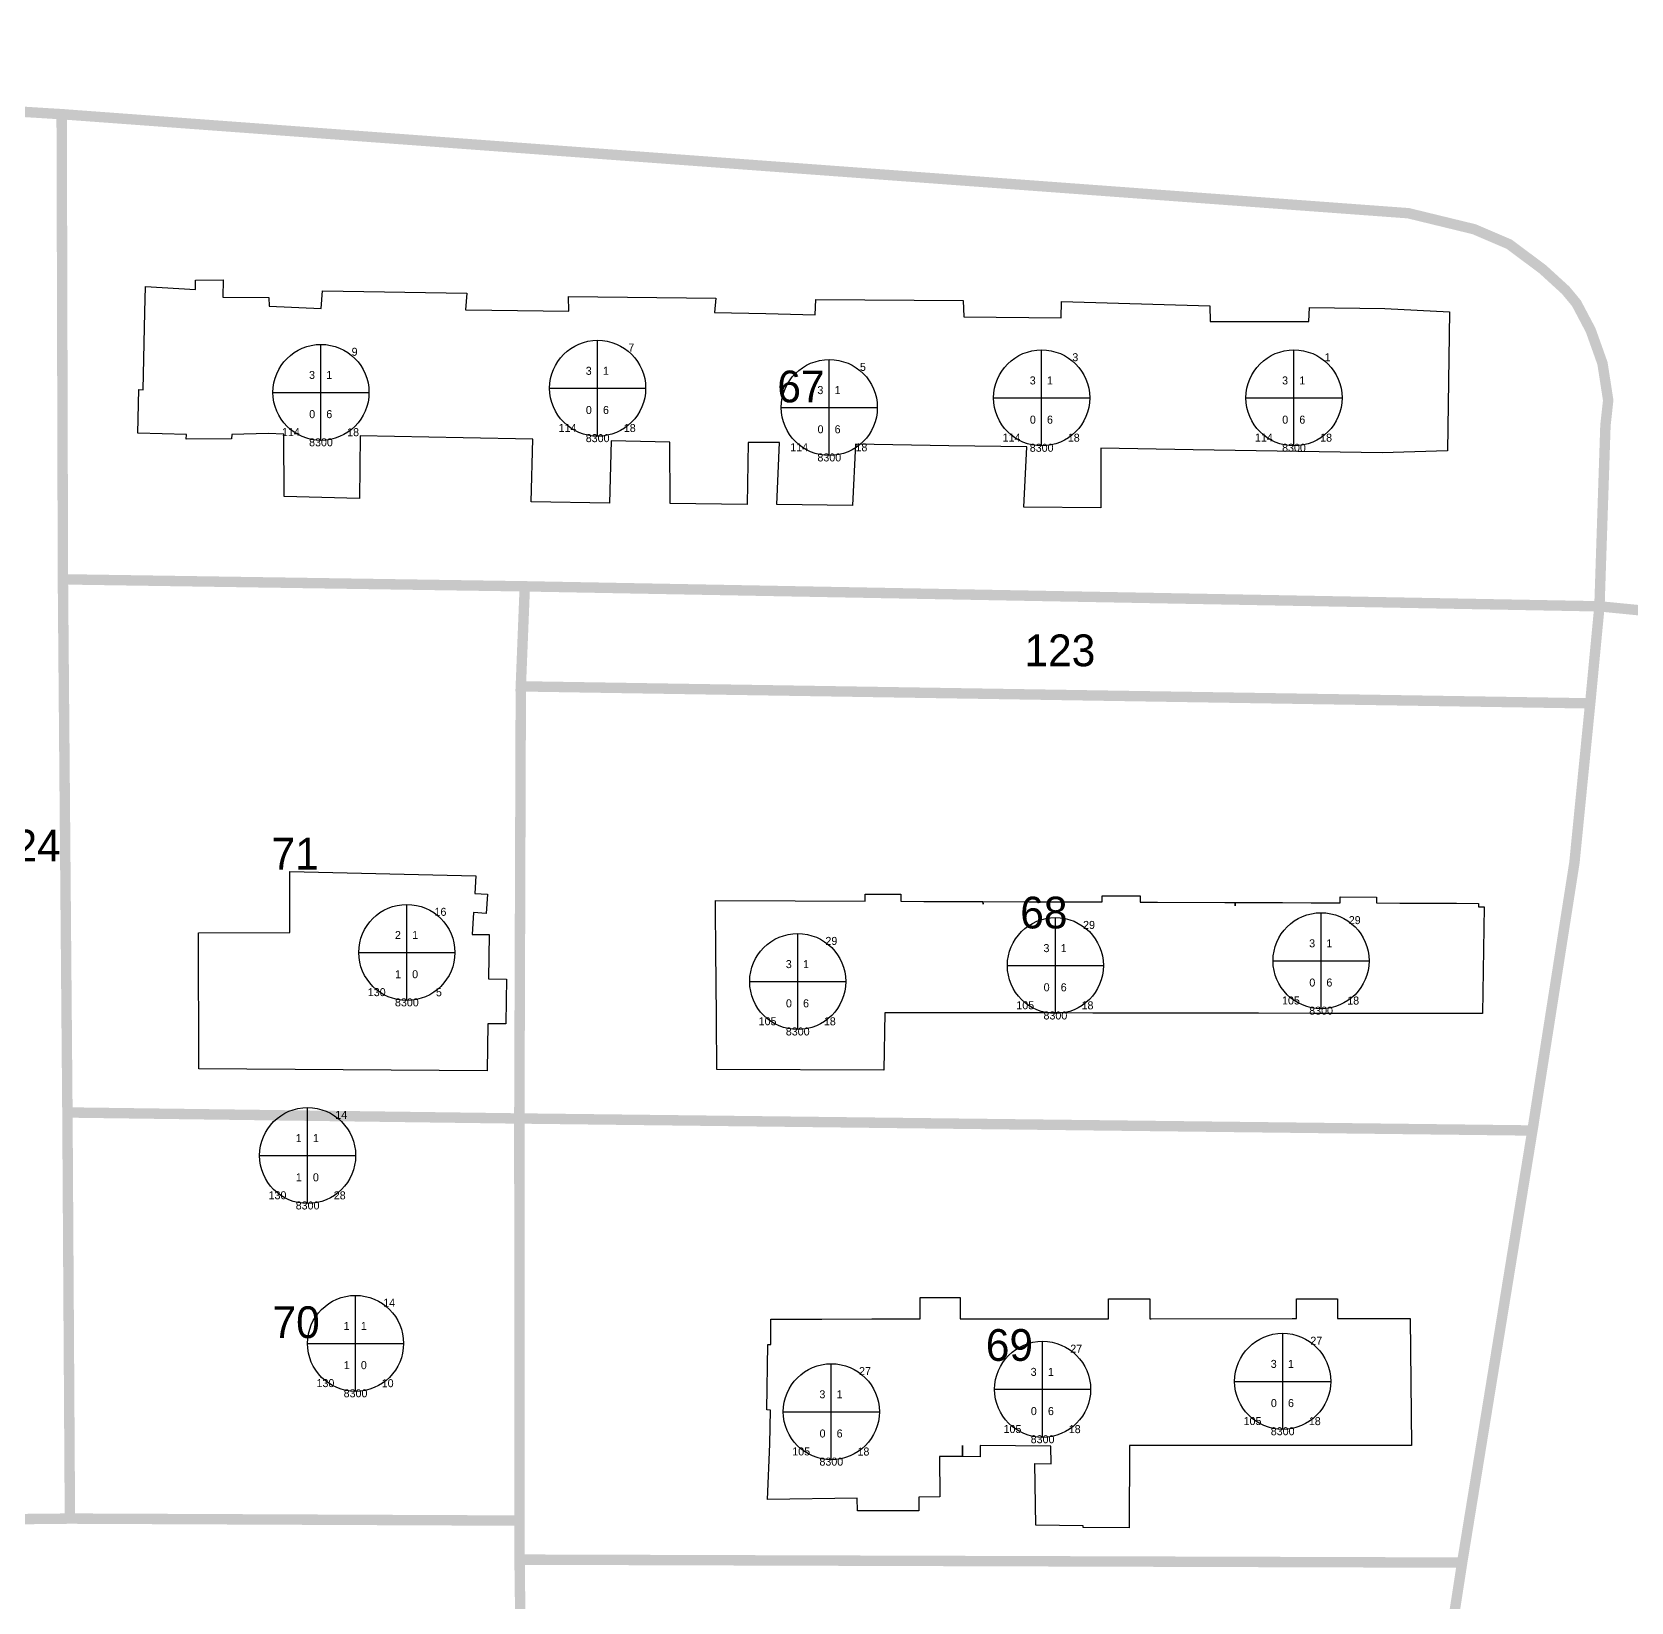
# Model space of a CAD drawing. Header units: inches. Extents: x 179568 to 180433, y 653998 to 654850.
# Drawn here: x 180178.1 to 180278, y 654619.9 to 654718 of the extents above; entities that cross this region are included whole.
import ezdxf
from ezdxf.enums import TextEntityAlignment as Align

# ---------------------------------------------------------------- set-up
doc = ezdxf.new("R2010")
doc.units = ezdxf.units.IN
doc.header["$MEASUREMENT"] = 0
for name, color, linetype in [('2200', 254, 'Continuous'), ('2203', 7, 'Continuous'), ('2206', 255, 'Continuous'), ('9100', 255, 'Continuous'), ('chelkot lines', 1, 'Continuous'), ('chelkot numbers', 1, 'Continuous')]:
    doc.layers.add(name, color=color, linetype=linetype)
doc.styles.add('HEBTXT', font='HEBTXT.shx')
doc.styles.get("Standard").update_dxf_attribs({"font": 'arial.ttf'})

# ---------------------------------------------------------------- blocks, each defined once
blk = doc.blocks.new('2206')
at = {"color": 0, "lineweight": -2}
for p, q in [((0, -7.5), (0, 7.5)), ((-7.5, 0), (7.5, 0))]:
    blk.add_line(p, q, dxfattribs=at)
blk.add_circle((0, 0), 7.5, dxfattribs=at)
at = {"color": 0, "lineweight": -2, "style": 'HEBTXT'}
for tag, p in [('NUM-FLOORS', (-0.93, 2.1)), ('NUM-BUSNS-CUR', (-0.9, -4.02))]:
    blk.add_attdef(tag, text='', height=2, dxfattribs=at).set_placement(p, align=Align.RIGHT)
for tag, p in [('NUM-ENTR', (0.83, 2.1)), ('NUM-APTS-CUR', (0.83, -4.02))]:
    blk.add_attdef(tag, p, '', height=2, dxfattribs=at)
at = {"lineweight": -2, "style": 'HEBTXT', "flags": 1}
for tag, p in [('CITY-CODE', (0, -12.5)), ('STREET-CODE', (0, -15)), ('STRT_TYPE', (0, -27.5)), ('STREET-CODE-2', (0, -30))]:
    blk.add_attdef(tag, text='', height=2, dxfattribs=at).set_placement(p, align=Align.CENTER)
at = {"color": 0, "lineweight": -2, "style": 'HEBTXT'}
blk.add_attdef('BLDG-TYPE', text='', height=2, dxfattribs=at).set_placement((0, -22.5), align=Align.CENTER)
at = {"lineweight": -2, "style": 'HEBTXT'}
for tag, p in [('BLDG-NUM-2', (0, -32.5)), ('BLDG-LETTER-2', (0, -35))]:
    blk.add_attdef(tag, text='', height=2, dxfattribs=at).set_placement(p, align=Align.CENTER)
at = {"layer": '2203', "lineweight": -2, "style": 'HEBTXT'}
for tag, p in [('BLDG-NUM', (0, -17.5)), ('BLDG-LETTER', (0, -20))]:
    blk.add_attdef(tag, text='', height=2, dxfattribs=at).set_placement(p, align=Align.CENTER)

msp = doc.modelspace()

# ---------------------------------------------------------------- linework, layer by layer
at = {"layer": '2200'}
for points in [[(180205.2, 654700.59, 74.27), (180211.6, 654700.5, 74.27), (180211.59, 654701.43, 74.27), (180220.8, 654701.32, 74.27), (180220.7, 654700.43, 74.27), (180223.91, 654700.35, 74.27), (180223.91, 654700.35, 74.27), (180226.99, 654700.28, 74.27), (180227.05, 654701.23, 74.27), (180236.24, 654701.18, 74.27), (180236.24, 654701.18, 74.27), (180236.29, 654700.15, 74.27), (180242.37, 654700.09, 74.27), (180242.38, 654701.1, 74.27), (180251.66, 654700.84, 74.27), (180251.66, 654700.84, 74.27), (180251.68, 654699.86, 74.27), (180257.85, 654699.86, 74.27), (180257.88, 654700.73, 74.27), (180262.6, 654700.68, 74.27), (180266.63, 654700.46, 71.94), (180266.51, 654691.78, 71.94), (180262.42, 654691.65, 74.27), (180250.62, 654691.84, 74.27), (180250.62, 654691.84, 74.27), (180244.85, 654691.94, 74.27), (180244.85, 654688.22, 71.7), (180240.03, 654688.25, 71.7), (180240.22, 654692.02, 74.27), (180235.35, 654692.1, 74.27), (180229.52, 654692.2, 74.27), (180229.34, 654688.36, 74.27), (180224.6, 654688.42, 74.27), (180224.77, 654692.3, 74.27), (180223.79, 654692.3, 74.27), (180222.81, 654692.29, 74.27), (180222.75, 654688.43, 74.27), (180217.95, 654688.48, 74.27), (180217.91, 654692.32, 74.27), (180214.25, 654692.4, 74.27), (180214.16, 654688.51, 71.62), (180209.25, 654688.59, 71.62), (180209.36, 654692.5, 74.27), (180205.01, 654692.59, 74.27), (180198.57, 654692.72, 74.27), (180198.52, 654688.81, 74.27), (180193.82, 654688.92, 74.27), (180193.8, 654692.82, 74.27), (180192.82, 654692.87, 77.79), (180190.56, 654692.81, 77.79), (180190.53, 654692.52, 77.79), (180187.71, 654692.51, 77.79), (180187.73, 654692.79, 77.05), (180184.68, 654692.88, 76.2), (180184.75, 654695.61, 76.2), (180185.02, 654695.59, 76.2), (180185.12, 654700.44, 75.55), (180185.15, 654702.05, 75.55), (180188.28, 654701.86, 76.74), (180188.28, 654702.44, 76.6), (180190.01, 654702.46, 76.6), (180190, 654701.39, 76.86), (180192.87, 654701.36, 76.86), (180192.88, 654700.82, 76.99), (180196.13, 654700.68, 74.27), (180196.22, 654701.77, 74.27), (180205.23, 654701.64, 74.27), (180205.16, 654700.59, 74.27)], [(180206.44, 654662.88, 66.29), (180205.65, 654662.93, 66.29), (180205.56, 654661.56, 67.11), (180206.64, 654661.55, 69.65), (180206.6, 654658.79, 69.64), (180207.72, 654658.77, 68.45), (180207.7, 654657.43, 68.79), (180207.67, 654655.97, 68.45), (180206.55, 654655.98, 69.64), (180206.51, 654653.05, 69.63), (180197.5, 654653.11, 69.66), (180188.49, 654653.17, 69.68), (180188.48, 654661.66, 69.65), (180194.18, 654661.69, 67.11), (180194.17, 654665.49, 67.11), (180205.8, 654665.23, 67.11), (180205.73, 654664.13, 66.29), (180206.52, 654664.08, 66.29), (180206.52, 654664.08, 66.29)], [(180237.18, 654656.66, 73.06), (180236.1, 654656.66, 73.06), (180235.06, 654656.67, 73.06), (180233.9, 654656.67, 73.06), (180233.36, 654656.67, 73.06), (180232.84, 654656.67, 73.06), (180232.23, 654656.67, 73.06), (180231.36, 654656.67, 73.06), (180231.28, 654653.08, 73.06), (180220.86, 654653.13, 73.06), (180220.85, 654654.47, 73.06), (180220.84, 654654.85, 73.06), (180220.84, 654655.24, 73.06), (180220.84, 654655.32, 73.06), (180220.83, 654656.17, 73.06), (180220.83, 654657.02, 73.06), (180220.82, 654657.95, 73.06), (180220.81, 654658.97, 73.06), (180220.8, 654660.13, 73.06), (180220.79, 654661.04, 73.06), (180220.78, 654662.62, 73.06), (180220.77, 654663.68, 73.06), (180225.76, 654663.66, 73.05), (180230.13, 654663.65, 73.05), (180230.13, 654664.08, 73.05), (180232.36, 654664.07, 73.05), (180232.36, 654663.64, 73.05), (180233.79, 654663.63, 73.05), (180236.34, 654663.62, 73.04), (180237.48, 654663.62, 73.04), (180237.48, 654663.62, 73.04), (180237.49, 654663.45, 73.04), (180237.48, 654663.62, 73.04), (180240.34, 654663.61, 73.04), (180242.64, 654663.6, 73.04), (180243.79, 654663.59, 73.04), (180244.94, 654663.59, 73.03), (180244.94, 654663.98, 73.03), (180247.31, 654663.97, 73.03), (180247.3, 654663.58, 73.03), (180248.39, 654663.58, 73.03), (180252.59, 654663.56, 73.03), (180253.23, 654663.56, 73.03), (180253.23, 654663.56, 73.03), (180253.23, 654663.36, 73.03), (180253.23, 654663.56, 73.03), (180256.19, 654663.55, 73.02), (180257.99, 654663.54, 73.02), (180258.89, 654663.54, 73.02), (180259.79, 654663.53, 73.02), (180259.79, 654663.91, 73.02), (180262.07, 654663.9, 73.02), (180262.07, 654663.53, 73.02), (180263.53, 654663.52, 73.02), (180267.07, 654663.51, 73.01), (180268.44, 654663.5, 73.01), (180268.44, 654663.28, 73.06), (180268.79, 654663.28, 73.06), (180268.7, 654656.62, 73.06), (180265.2, 654656.62, 73.06), (180261.7, 654656.63, 73.06), (180259.95, 654656.63, 73.06), (180258.2, 654656.63, 73.06), (180254.7, 654656.64, 73.06), (180253.23, 654656.64, 73.06), (180253.23, 654656.64, 73.06), (180252.07, 654656.64, 73.06), (180249.44, 654656.65, 73.06), (180246.89, 654656.65, 73.06), (180244.34, 654656.65, 73.06), (180242.52, 654656.66, 73.06), (180240.7, 654656.66, 73.06), (180238.94, 654656.66, 73.06), (180237.75, 654656.66, 73.06)], [(180236.21, 654628.94, 71.27), (180234.77, 654628.95, 70.06), (180234.79, 654626.42, 70.06), (180233.48, 654626.4, 69.61), (180233.47, 654625.54, 69.61), (180229.64, 654625.55, 69.61), (180229.63, 654626.34, 69.61), (180224.03, 654626.26, 70.06), (180224.16, 654629.71, 70.06), (180224.2, 654631.84, 75.42), (180223.97, 654631.85, 75.42), (180224.05, 654635.95, 75.39), (180224.22, 654635.95, 75.39), (180224.22, 654637.53, 72.63), (180227.42, 654637.53, 72.63), (180230.53, 654637.54, 72.63), (180233.32, 654637.54, 72.63), (180233.56, 654637.54, 72.1), (180233.56, 654638.88, 72.1), (180236.06, 654638.88, 72.1), (180236.06, 654637.54, 72.1), (180236.12, 654637.54, 72.63), (180236.12, 654637.54, 72.63), (180245.26, 654637.55, 72.63), (180245.32, 654637.55, 72.1), (180245.32, 654638.79, 72.1), (180246.68, 654638.79, 72.1), (180247.9, 654638.79, 72.1), (180247.9, 654637.55, 72.1), (180247.99, 654637.55, 72.63), (180256.81, 654637.56, 72.63), (180257.08, 654637.56, 72.15), (180257.08, 654638.8, 72.15), (180259.63, 654638.8, 72.15), (180259.63, 654637.56, 72.39), (180264.18, 654637.57, 72.63), (180264.25, 654629.62, 72.63), (180246.64, 654629.63, 75.21), (180246.62, 654624.49, 75.21), (180243.75, 654624.51, 75.21), (180243.75, 654624.62, 75.21), (180240.78, 654624.65, 72.63), (180240.73, 654628.5, 72.63), (180241.74, 654628.48, 72.63), (180241.73, 654629.59, 72.63), (180237.31, 654629.62, 72.2), (180237.31, 654628.93, 72.2), (180236.21, 654628.94, 71.27), (180236.21, 654628.94, 71.27), (180236.2, 654629.63, 71.3)]]:
    msp.add_polyline3d(points, close=True, dxfattribs=at)
at = {"layer": 'chelkot lines', "color": 160, "linetype": 'Continuous', "true_color": 0x2323ff, "const_width": 0.65}
for points in [[(180294.469, 654680.25), (180276, 654682.063), (180276.375, 654693.375), (180276.547, 654694.938), (180276.188, 654697.25), (180275.453, 654699.313), (180274.563, 654701), (180273.891, 654701.812), (180272.453, 654703.125), (180270.359, 654704.688), (180268.172, 654705.625), (180264.063, 654706.625), (180179.922, 654712.813), (180174.875, 654713.125), (180153.484, 654714.813), (180134.609, 654716.25), (180111.203, 654717.625)], [(180237.453, 654461.625), (180243.906, 654487.25), (180246.5, 654497.688), (180249.953, 654514.438), (180252.891, 654527.938), (180253.422, 654531), (180256.703, 654552.875), (180258.813, 654567.25), (180262.875, 654592.875), (180267.422, 654622.313), (180271.812, 654649.312), (180274.438, 654666.062), (180275.422, 654676), (180276, 654682.063), (180294.469, 654680.25), (180292.641, 654662.188), (180282.406, 654598), (180282.063, 654595.5), (180275.984, 654557.75), (180266.797, 654506.125), (180265.547, 654500.375), (180262.469, 654479.5)], [(180174.187, 654608.688), (180174.313, 654625), (180180.438, 654625.063), (180208.531, 654624.938), (180208.531, 654622.5), (180208.781, 654602.375)]]:
    msp.add_lwpolyline(points, dxfattribs=at)
for points in [[(180180.281, 654650.438), (180180.438, 654625.063), (180174.313, 654625), (180174.766, 654666.25), (180174.75, 654671.188), (180174.875, 654690.5), (180174.875, 654713.125), (180179.922, 654712.813), (180180, 654683.75), (180180.281, 654650.438)], [(180276.375, 654693.375), (180276, 654682.063), (180208.859, 654683.313), (180180, 654683.75), (180179.922, 654712.813), (180264.063, 654706.625), (180268.172, 654705.625), (180270.359, 654704.688), (180272.453, 654703.125), (180273.891, 654701.812), (180274.563, 654701), (180275.453, 654699.313), (180276.188, 654697.25), (180276.547, 654694.938), (180276.375, 654693.375)], [(180208.609, 654677.063), (180208.516, 654650.063), (180180.281, 654650.438), (180180, 654683.75), (180208.859, 654683.313), (180208.609, 654677.063)], [(180275.422, 654676), (180208.609, 654677.063), (180208.859, 654683.313), (180276, 654682.063), (180275.422, 654676)], [(180271.812, 654649.312), (180208.516, 654650.063), (180208.609, 654677.063), (180275.422, 654676), (180274.438, 654666.062), (180271.812, 654649.312)], [(180208.516, 654650.063), (180208.531, 654624.938), (180180.438, 654625.063), (180180.281, 654650.438), (180208.516, 654650.063)], [(180267.422, 654622.313), (180208.531, 654622.5), (180208.531, 654624.938), (180208.516, 654650.063), (180271.812, 654649.312), (180267.422, 654622.313)], [(180262.875, 654592.875), (180208.844, 654593.125), (180208.781, 654602.375), (180208.531, 654622.5), (180267.422, 654622.313), (180262.875, 654592.875)]]:
    msp.add_lwpolyline(points, close=True, dxfattribs=at)

# ---------------------------------------------------------------- block references
at = {"layer": '2206'}
ref = msp.add_blockref('2206', (180196.123, 654695.431), dxfattribs=dict(at, xscale=0.4, yscale=0.4))
ref.add_attrib('CITY_CODE', '8300', dxfattribs={"layer": '9100', "color": 7, "height": 0.5, "style": 'HEBTXT'}).set_placement((180196.123, 654692.063), align=Align.CENTER)
ref.add_attrib('STREET_COD', '114', dxfattribs={"layer": '9100', "color": 7, "height": 0.5, "style": 'HEBTXT'}).set_placement((180194.241, 654692.701), align=Align.CENTER)
ref.add_attrib('BLDG_NUM', '9', dxfattribs={"layer": '2203', "color": 7, "height": 0.5, "style": 'HEBTXT'}).set_placement((180198.224, 654697.72), align=Align.CENTER)
ref.add_attrib('STRT_TYPE', '18', dxfattribs={"layer": '9100', "color": 7, "height": 0.5, "style": 'HEBTXT'}).set_placement((180198.129, 654692.695), align=Align.CENTER)
ref.add_attrib('NUM_FLOORS', '3', dxfattribs={"layer": '0', "color": 0, "height": 0.5, "style": 'HEBTXT'}).set_placement((180195.75, 654696.271), align=Align.RIGHT)
ref.add_attrib('NUM_ENTR', '1', (180196.455, 654696.271), dxfattribs={"layer": '0', "color": 0, "height": 0.5, "style": 'HEBTXT'})
ref.add_attrib('NUM_APTS_C', '6', (180196.455, 654693.822), dxfattribs={"layer": '0', "color": 0, "height": 0.5, "style": 'HEBTXT'})
ref.add_attrib('NUM_BUSNS_', '0', dxfattribs={"layer": '0', "color": 0, "height": 0.5, "style": 'HEBTXT'}).set_placement((180195.761, 654693.822), align=Align.RIGHT)
ref = msp.add_blockref('2206', (180213.409, 654695.69), dxfattribs=dict(at, xscale=0.4, yscale=0.4))
ref.add_attrib('CITY_CODE', '8300', dxfattribs={"layer": '9100', "color": 7, "height": 0.5, "style": 'HEBTXT'}).set_placement((180213.409, 654692.323), align=Align.CENTER)
ref.add_attrib('STREET_COD', '114', dxfattribs={"layer": '9100', "color": 7, "height": 0.5, "style": 'HEBTXT'}).set_placement((180211.527, 654692.96), align=Align.CENTER)
ref.add_attrib('BLDG_NUM', '7', dxfattribs={"layer": '2203', "color": 7, "height": 0.5, "style": 'HEBTXT'}).set_placement((180215.51, 654697.979), align=Align.CENTER)
ref.add_attrib('STRT_TYPE', '18', dxfattribs={"layer": '9100', "color": 7, "height": 0.5, "style": 'HEBTXT'}).set_placement((180215.415, 654692.954), align=Align.CENTER)
ref.add_attrib('NUM_FLOORS', '3', dxfattribs={"layer": '0', "color": 0, "height": 0.5, "style": 'HEBTXT'}).set_placement((180213.036, 654696.53), align=Align.RIGHT)
ref.add_attrib('NUM_ENTR', '1', (180213.742, 654696.53), dxfattribs={"layer": '0', "color": 0, "height": 0.5, "style": 'HEBTXT'})
ref.add_attrib('NUM_APTS_C', '6', (180213.742, 654694.081), dxfattribs={"layer": '0', "color": 0, "height": 0.5, "style": 'HEBTXT'})
ref.add_attrib('NUM_BUSNS_', '0', dxfattribs={"layer": '0', "color": 0, "height": 0.5, "style": 'HEBTXT'}).set_placement((180213.047, 654694.081), align=Align.RIGHT)
ref = msp.add_blockref('2206', (180227.883, 654694.485), dxfattribs=dict(at, xscale=0.4, yscale=0.4))
ref.add_attrib('CITY_CODE', '8300', dxfattribs={"layer": '9100', "color": 7, "height": 0.5, "style": 'HEBTXT'}).set_placement((180227.883, 654691.117), align=Align.CENTER)
ref.add_attrib('STREET_COD', '114', dxfattribs={"layer": '9100', "color": 7, "height": 0.5, "style": 'HEBTXT'}).set_placement((180226, 654691.755), align=Align.CENTER)
ref.add_attrib('BLDG_NUM', '5', dxfattribs={"layer": '2203', "color": 7, "height": 0.5, "style": 'HEBTXT'}).set_placement((180229.984, 654696.774), align=Align.CENTER)
ref.add_attrib('STRT_TYPE', '18', dxfattribs={"layer": '9100', "color": 7, "height": 0.5, "style": 'HEBTXT'}).set_placement((180229.888, 654691.748), align=Align.CENTER)
ref.add_attrib('NUM_FLOORS', '3', dxfattribs={"layer": '0', "color": 0, "height": 0.5, "style": 'HEBTXT'}).set_placement((180227.509, 654695.325), align=Align.RIGHT)
ref.add_attrib('NUM_ENTR', '1', (180228.215, 654695.325), dxfattribs={"layer": '0', "color": 0, "height": 0.5, "style": 'HEBTXT'})
ref.add_attrib('NUM_APTS_C', '6', (180228.215, 654692.876), dxfattribs={"layer": '0', "color": 0, "height": 0.5, "style": 'HEBTXT'})
ref.add_attrib('NUM_BUSNS_', '0', dxfattribs={"layer": '0', "color": 0, "height": 0.5, "style": 'HEBTXT'}).set_placement((180227.521, 654692.876), align=Align.RIGHT)
ref = msp.add_blockref('2206', (180241.15, 654695.088), dxfattribs=dict(at, xscale=0.4, yscale=0.4))
ref.add_attrib('CITY_CODE', '8300', dxfattribs={"layer": '9100', "color": 7, "height": 0.5, "style": 'HEBTXT'}).set_placement((180241.15, 654691.72), align=Align.CENTER)
ref.add_attrib('STREET_COD', '114', dxfattribs={"layer": '9100', "color": 7, "height": 0.5, "style": 'HEBTXT'}).set_placement((180239.268, 654692.358), align=Align.CENTER)
ref.add_attrib('BLDG_NUM', '3', dxfattribs={"layer": '2203', "color": 7, "height": 0.5, "style": 'HEBTXT'}).set_placement((180243.251, 654697.377), align=Align.CENTER)
ref.add_attrib('STRT_TYPE', '18', dxfattribs={"layer": '9100', "color": 7, "height": 0.5, "style": 'HEBTXT'}).set_placement((180243.156, 654692.351), align=Align.CENTER)
ref.add_attrib('NUM_FLOORS', '3', dxfattribs={"layer": '0', "color": 0, "height": 0.5, "style": 'HEBTXT'}).set_placement((180240.777, 654695.928), align=Align.RIGHT)
ref.add_attrib('NUM_ENTR', '1', (180241.482, 654695.928), dxfattribs={"layer": '0', "color": 0, "height": 0.5, "style": 'HEBTXT'})
ref.add_attrib('NUM_APTS_C', '6', (180241.482, 654693.478), dxfattribs={"layer": '0', "color": 0, "height": 0.5, "style": 'HEBTXT'})
ref.add_attrib('NUM_BUSNS_', '0', dxfattribs={"layer": '0', "color": 0, "height": 0.5, "style": 'HEBTXT'}).set_placement((180240.788, 654693.478), align=Align.RIGHT)
ref = msp.add_blockref('2206', (180256.915, 654695.088), dxfattribs=dict(at, xscale=0.4, yscale=0.4))
ref.add_attrib('CITY_CODE', '8300', dxfattribs={"layer": '9100', "color": 7, "height": 0.5, "style": 'HEBTXT'}).set_placement((180256.915, 654691.72), align=Align.CENTER)
ref.add_attrib('STREET_COD', '114', dxfattribs={"layer": '9100', "color": 7, "height": 0.5, "style": 'HEBTXT'}).set_placement((180255.033, 654692.358), align=Align.CENTER)
ref.add_attrib('BLDG_NUM', '1', dxfattribs={"layer": '2203', "color": 7, "height": 0.5, "style": 'HEBTXT'}).set_placement((180259.017, 654697.377), align=Align.CENTER)
ref.add_attrib('STRT_TYPE', '18', dxfattribs={"layer": '9100', "color": 7, "height": 0.5, "style": 'HEBTXT'}).set_placement((180258.921, 654692.351), align=Align.CENTER)
ref.add_attrib('NUM_FLOORS', '3', dxfattribs={"layer": '0', "color": 0, "height": 0.5, "style": 'HEBTXT'}).set_placement((180256.542, 654695.928), align=Align.RIGHT)
ref.add_attrib('NUM_ENTR', '1', (180257.248, 654695.928), dxfattribs={"layer": '0', "color": 0, "height": 0.5, "style": 'HEBTXT'})
ref.add_attrib('NUM_APTS_C', '6', (180257.248, 654693.478), dxfattribs={"layer": '0', "color": 0, "height": 0.5, "style": 'HEBTXT'})
ref.add_attrib('NUM_BUSNS_', '0', dxfattribs={"layer": '0', "color": 0, "height": 0.5, "style": 'HEBTXT'}).set_placement((180256.554, 654693.478), align=Align.RIGHT)
ref = msp.add_blockref('2206', (180201.488, 654660.437), dxfattribs=dict(at, xscale=0.4, yscale=0.4))
ref.add_attrib('CITY_CODE', '8300', dxfattribs={"layer": '9100', "color": 7, "height": 0.5, "style": 'HEBTXT'}).set_placement((180201.488, 654657.069), align=Align.CENTER)
ref.add_attrib('STREET_COD', '130', dxfattribs={"layer": '9100', "color": 7, "height": 0.5, "style": 'HEBTXT'}).set_placement((180199.606, 654657.706), align=Align.CENTER)
ref.add_attrib('BLDG_NUM', '16', dxfattribs={"layer": '2203', "color": 7, "height": 0.5, "style": 'HEBTXT'}).set_placement((180203.589, 654662.726), align=Align.CENTER)
ref.add_attrib('STRT_TYPE', '5', dxfattribs={"layer": '9100', "color": 7, "height": 0.5, "style": 'HEBTXT'}).set_placement((180203.493, 654657.7), align=Align.CENTER)
ref.add_attrib('NUM_FLOORS', '2', dxfattribs={"layer": '0', "color": 0, "height": 0.5, "style": 'HEBTXT'}).set_placement((180201.115, 654661.276), align=Align.RIGHT)
ref.add_attrib('NUM_ENTR', '1', (180201.82, 654661.276), dxfattribs={"layer": '0', "color": 0, "height": 0.5, "style": 'HEBTXT'})
ref.add_attrib('NUM_APTS_C', '0', (180201.82, 654658.827), dxfattribs={"layer": '0', "color": 0, "height": 0.5, "style": 'HEBTXT'})
ref.add_attrib('NUM_BUSNS_', '1', dxfattribs={"layer": '0', "color": 0, "height": 0.5, "style": 'HEBTXT'}).set_placement((180201.126, 654658.827), align=Align.RIGHT)
ref = msp.add_blockref('2206', (180242.008, 654659.618), dxfattribs=dict(at, xscale=0.4, yscale=0.4))
ref.add_attrib('CITY_CODE', '8300', dxfattribs={"layer": '9100', "color": 7, "height": 0.5, "style": 'HEBTXT'}).set_placement((180242.008, 654656.25), align=Align.CENTER)
ref.add_attrib('STREET_COD', '105', dxfattribs={"layer": '9100', "color": 7, "height": 0.5, "style": 'HEBTXT'}).set_placement((180240.126, 654656.888), align=Align.CENTER)
ref.add_attrib('BLDG_NUM', '29', dxfattribs={"layer": '2203', "color": 7, "height": 0.5, "style": 'HEBTXT'}).set_placement((180244.11, 654661.907), align=Align.CENTER)
ref.add_attrib('STRT_TYPE', '18', dxfattribs={"layer": '9100', "color": 7, "height": 0.5, "style": 'HEBTXT'}).set_placement((180244.014, 654656.881), align=Align.CENTER)
ref.add_attrib('NUM_FLOORS', '3', dxfattribs={"layer": '0', "color": 0, "height": 0.5, "style": 'HEBTXT'}).set_placement((180241.635, 654660.458), align=Align.RIGHT)
ref.add_attrib('NUM_ENTR', '1', (180242.341, 654660.458), dxfattribs={"layer": '0', "color": 0, "height": 0.5, "style": 'HEBTXT'})
ref.add_attrib('NUM_APTS_C', '6', (180242.341, 654658.009), dxfattribs={"layer": '0', "color": 0, "height": 0.5, "style": 'HEBTXT'})
ref.add_attrib('NUM_BUSNS_', '0', dxfattribs={"layer": '0', "color": 0, "height": 0.5, "style": 'HEBTXT'}).set_placement((180241.647, 654658.009), align=Align.RIGHT)
ref = msp.add_blockref('2206', (180258.608, 654659.918), dxfattribs=dict(at, xscale=0.4, yscale=0.4))
ref.add_attrib('CITY_CODE', '8300', dxfattribs={"layer": '9100', "color": 7, "height": 0.5, "style": 'HEBTXT'}).set_placement((180258.608, 654656.55), align=Align.CENTER)
ref.add_attrib('STREET_COD', '105', dxfattribs={"layer": '9100', "color": 7, "height": 0.5, "style": 'HEBTXT'}).set_placement((180256.726, 654657.188), align=Align.CENTER)
ref.add_attrib('BLDG_NUM', '29', dxfattribs={"layer": '2203', "color": 7, "height": 0.5, "style": 'HEBTXT'}).set_placement((180260.709, 654662.207), align=Align.CENTER)
ref.add_attrib('STRT_TYPE', '18', dxfattribs={"layer": '9100', "color": 7, "height": 0.5, "style": 'HEBTXT'}).set_placement((180260.613, 654657.181), align=Align.CENTER)
ref.add_attrib('NUM_FLOORS', '3', dxfattribs={"layer": '0', "color": 0, "height": 0.5, "style": 'HEBTXT'}).set_placement((180258.235, 654660.758), align=Align.RIGHT)
ref.add_attrib('NUM_ENTR', '1', (180258.94, 654660.758), dxfattribs={"layer": '0', "color": 0, "height": 0.5, "style": 'HEBTXT'})
ref.add_attrib('NUM_APTS_C', '6', (180258.94, 654658.308), dxfattribs={"layer": '0', "color": 0, "height": 0.5, "style": 'HEBTXT'})
ref.add_attrib('NUM_BUSNS_', '0', dxfattribs={"layer": '0', "color": 0, "height": 0.5, "style": 'HEBTXT'}).set_placement((180258.246, 654658.308), align=Align.RIGHT)
ref = msp.add_blockref('2206', (180225.909, 654658.619), dxfattribs=dict(at, xscale=0.4, yscale=0.4))
ref.add_attrib('CITY_CODE', '8300', dxfattribs={"layer": '9100', "color": 7, "height": 0.5, "style": 'HEBTXT'}).set_placement((180225.909, 654655.251), align=Align.CENTER)
ref.add_attrib('STREET_COD', '105', dxfattribs={"layer": '9100', "color": 7, "height": 0.5, "style": 'HEBTXT'}).set_placement((180224.027, 654655.889), align=Align.CENTER)
ref.add_attrib('BLDG_NUM', '29', dxfattribs={"layer": '2203', "color": 7, "height": 0.5, "style": 'HEBTXT'}).set_placement((180228.01, 654660.908), align=Align.CENTER)
ref.add_attrib('STRT_TYPE', '18', dxfattribs={"layer": '9100', "color": 7, "height": 0.5, "style": 'HEBTXT'}).set_placement((180227.915, 654655.882), align=Align.CENTER)
ref.add_attrib('NUM_FLOORS', '3', dxfattribs={"layer": '0', "color": 0, "height": 0.5, "style": 'HEBTXT'}).set_placement((180225.536, 654659.459), align=Align.RIGHT)
ref.add_attrib('NUM_ENTR', '1', (180226.242, 654659.459), dxfattribs={"layer": '0', "color": 0, "height": 0.5, "style": 'HEBTXT'})
ref.add_attrib('NUM_APTS_C', '6', (180226.242, 654657.009), dxfattribs={"layer": '0', "color": 0, "height": 0.5, "style": 'HEBTXT'})
ref.add_attrib('NUM_BUSNS_', '0', dxfattribs={"layer": '0', "color": 0, "height": 0.5, "style": 'HEBTXT'}).set_placement((180225.547, 654657.009), align=Align.RIGHT)
ref = msp.add_blockref('2206', (180195.288, 654647.747), dxfattribs=dict(at, xscale=0.4, yscale=0.4))
ref.add_attrib('CITY_CODE', '8300', dxfattribs={"layer": '9100', "color": 7, "height": 0.5, "style": 'HEBTXT'}).set_placement((180195.288, 654644.379), align=Align.CENTER)
ref.add_attrib('STREET_COD', '130', dxfattribs={"layer": '9100', "color": 7, "height": 0.5, "style": 'HEBTXT'}).set_placement((180193.406, 654645.017), align=Align.CENTER)
ref.add_attrib('BLDG_NUM', '14', dxfattribs={"layer": '2203', "color": 7, "height": 0.5, "style": 'HEBTXT'}).set_placement((180197.389, 654650.036), align=Align.CENTER)
ref.add_attrib('STRT_TYPE', '28', dxfattribs={"layer": '9100', "color": 7, "height": 0.5, "style": 'HEBTXT'}).set_placement((180197.294, 654645.01), align=Align.CENTER)
ref.add_attrib('NUM_FLOORS', '1', dxfattribs={"layer": '0', "color": 0, "height": 0.5, "style": 'HEBTXT'}).set_placement((180194.915, 654648.587), align=Align.RIGHT)
ref.add_attrib('NUM_ENTR', '1', (180195.62, 654648.587), dxfattribs={"layer": '0', "color": 0, "height": 0.5, "style": 'HEBTXT'})
ref.add_attrib('NUM_APTS_C', '0', (180195.62, 654646.138), dxfattribs={"layer": '0', "color": 0, "height": 0.5, "style": 'HEBTXT'})
ref.add_attrib('NUM_BUSNS_', '1', dxfattribs={"layer": '0', "color": 0, "height": 0.5, "style": 'HEBTXT'}).set_placement((180194.926, 654646.138), align=Align.RIGHT)
ref = msp.add_blockref('2206', (180198.283, 654636.01), dxfattribs=dict(at, xscale=0.4, yscale=0.4))
ref.add_attrib('CITY_CODE', '8300', dxfattribs={"layer": '9100', "color": 7, "height": 0.5, "style": 'HEBTXT'}).set_placement((180198.283, 654632.643), align=Align.CENTER)
ref.add_attrib('STREET_COD', '130', dxfattribs={"layer": '9100', "color": 7, "height": 0.5, "style": 'HEBTXT'}).set_placement((180196.401, 654633.28), align=Align.CENTER)
ref.add_attrib('BLDG_NUM', '14', dxfattribs={"layer": '2203', "color": 7, "height": 0.5, "style": 'HEBTXT'}).set_placement((180200.384, 654638.3), align=Align.CENTER)
ref.add_attrib('STRT_TYPE', '10', dxfattribs={"layer": '9100', "color": 7, "height": 0.5, "style": 'HEBTXT'}).set_placement((180200.289, 654633.274), align=Align.CENTER)
ref.add_attrib('NUM_FLOORS', '1', dxfattribs={"layer": '0', "color": 0, "height": 0.5, "style": 'HEBTXT'}).set_placement((180197.91, 654636.85), align=Align.RIGHT)
ref.add_attrib('NUM_ENTR', '1', (180198.615, 654636.85), dxfattribs={"layer": '0', "color": 0, "height": 0.5, "style": 'HEBTXT'})
ref.add_attrib('NUM_APTS_C', '0', (180198.615, 654634.401), dxfattribs={"layer": '0', "color": 0, "height": 0.5, "style": 'HEBTXT'})
ref.add_attrib('NUM_BUSNS_', '1', dxfattribs={"layer": '0', "color": 0, "height": 0.5, "style": 'HEBTXT'}).set_placement((180197.921, 654634.401), align=Align.RIGHT)
ref = msp.add_blockref('2206', (180256.208, 654633.639), dxfattribs=dict(at, xscale=0.4, yscale=0.4))
ref.add_attrib('CITY_CODE', '8300', dxfattribs={"layer": '9100', "color": 7, "height": 0.5, "style": 'HEBTXT'}).set_placement((180256.208, 654630.271), align=Align.CENTER)
ref.add_attrib('STREET_COD', '105', dxfattribs={"layer": '9100', "color": 7, "height": 0.5, "style": 'HEBTXT'}).set_placement((180254.326, 654630.909), align=Align.CENTER)
ref.add_attrib('BLDG_NUM', '27', dxfattribs={"layer": '2203', "color": 7, "height": 0.5, "style": 'HEBTXT'}).set_placement((180258.309, 654635.928), align=Align.CENTER)
ref.add_attrib('STRT_TYPE', '18', dxfattribs={"layer": '9100', "color": 7, "height": 0.5, "style": 'HEBTXT'}).set_placement((180258.214, 654630.903), align=Align.CENTER)
ref.add_attrib('NUM_FLOORS', '3', dxfattribs={"layer": '0', "color": 0, "height": 0.5, "style": 'HEBTXT'}).set_placement((180255.835, 654634.479), align=Align.RIGHT)
ref.add_attrib('NUM_ENTR', '1', (180256.54, 654634.479), dxfattribs={"layer": '0', "color": 0, "height": 0.5, "style": 'HEBTXT'})
ref.add_attrib('NUM_APTS_C', '6', (180256.54, 654632.03), dxfattribs={"layer": '0', "color": 0, "height": 0.5, "style": 'HEBTXT'})
ref.add_attrib('NUM_BUSNS_', '0', dxfattribs={"layer": '0', "color": 0, "height": 0.5, "style": 'HEBTXT'}).set_placement((180255.846, 654632.03), align=Align.RIGHT)
ref = msp.add_blockref('2206', (180241.208, 654633.14), dxfattribs=dict(at, xscale=0.4, yscale=0.4))
ref.add_attrib('CITY_CODE', '8300', dxfattribs={"layer": '9100', "color": 7, "height": 0.5, "style": 'HEBTXT'}).set_placement((180241.208, 654629.772), align=Align.CENTER)
ref.add_attrib('STREET_COD', '105', dxfattribs={"layer": '9100', "color": 7, "height": 0.5, "style": 'HEBTXT'}).set_placement((180239.326, 654630.41), align=Align.CENTER)
ref.add_attrib('BLDG_NUM', '27', dxfattribs={"layer": '2203', "color": 7, "height": 0.5, "style": 'HEBTXT'}).set_placement((180243.31, 654635.429), align=Align.CENTER)
ref.add_attrib('STRT_TYPE', '18', dxfattribs={"layer": '9100', "color": 7, "height": 0.5, "style": 'HEBTXT'}).set_placement((180243.214, 654630.403), align=Align.CENTER)
ref.add_attrib('NUM_FLOORS', '3', dxfattribs={"layer": '0', "color": 0, "height": 0.5, "style": 'HEBTXT'}).set_placement((180240.835, 654633.98), align=Align.RIGHT)
ref.add_attrib('NUM_ENTR', '1', (180241.541, 654633.98), dxfattribs={"layer": '0', "color": 0, "height": 0.5, "style": 'HEBTXT'})
ref.add_attrib('NUM_APTS_C', '6', (180241.541, 654631.53), dxfattribs={"layer": '0', "color": 0, "height": 0.5, "style": 'HEBTXT'})
ref.add_attrib('NUM_BUSNS_', '0', dxfattribs={"layer": '0', "color": 0, "height": 0.5, "style": 'HEBTXT'}).set_placement((180240.847, 654631.53), align=Align.RIGHT)
ref = msp.add_blockref('2206', (180228.009, 654631.741), dxfattribs=dict(at, xscale=0.4, yscale=0.4))
ref.add_attrib('CITY_CODE', '8300', dxfattribs={"layer": '9100', "color": 7, "height": 0.5, "style": 'HEBTXT'}).set_placement((180228.009, 654628.373), align=Align.CENTER)
ref.add_attrib('STREET_COD', '105', dxfattribs={"layer": '9100', "color": 7, "height": 0.5, "style": 'HEBTXT'}).set_placement((180226.127, 654629.011), align=Align.CENTER)
ref.add_attrib('BLDG_NUM', '27', dxfattribs={"layer": '2203', "color": 7, "height": 0.5, "style": 'HEBTXT'}).set_placement((180230.11, 654634.03), align=Align.CENTER)
ref.add_attrib('STRT_TYPE', '18', dxfattribs={"layer": '9100', "color": 7, "height": 0.5, "style": 'HEBTXT'}).set_placement((180230.015, 654629.004), align=Align.CENTER)
ref.add_attrib('NUM_FLOORS', '3', dxfattribs={"layer": '0', "color": 0, "height": 0.5, "style": 'HEBTXT'}).set_placement((180227.636, 654632.581), align=Align.RIGHT)
ref.add_attrib('NUM_ENTR', '1', (180228.342, 654632.581), dxfattribs={"layer": '0', "color": 0, "height": 0.5, "style": 'HEBTXT'})
ref.add_attrib('NUM_APTS_C', '6', (180228.342, 654630.131), dxfattribs={"layer": '0', "color": 0, "height": 0.5, "style": 'HEBTXT'})
ref.add_attrib('NUM_BUSNS_', '0', dxfattribs={"layer": '0', "color": 0, "height": 0.5, "style": 'HEBTXT'}).set_placement((180227.647, 654630.131), align=Align.RIGHT)

# ---------------------------------------------------------------- texts
at = {"layer": 'chelkot numbers', "color": 160, "true_color": 0x2323ff, "char_height": 0.2, "attachment_point": 7}
for s, insert, width in [('\\fMS Shell Dlg 2|i0|b0;\\H1.98443;67', (180224.634, 654694.779), 2.91049), ('\\fMS Shell Dlg 2|i0|b0;\\H1.98443;123', (180240.074, 654678.292), 4.36574), ('\\fMS Shell Dlg 2|i0|b0;\\H1.98443;124', (180175.434, 654666.121), 4.36574), ('\\fMS Shell Dlg 2|i0|b0;\\H1.98443;71', (180193.041, 654665.618), 2.91049), ('\\fMS Shell Dlg 2|i0|b0;\\H1.98443;68', (180239.812, 654661.91), 2.91049), ('\\fMS Shell Dlg 2|i0|b0;\\H1.98443;70', (180193.095, 654636.313), 2.91049), ('\\fMS Shell Dlg 2|i0|b0;\\H1.98443;69', (180237.662, 654634.89), 2.91049)]:
    msp.add_mtext(s, dxfattribs=dict(at, insert=insert, width=width))

doc.saveas('drawing.dxf')
